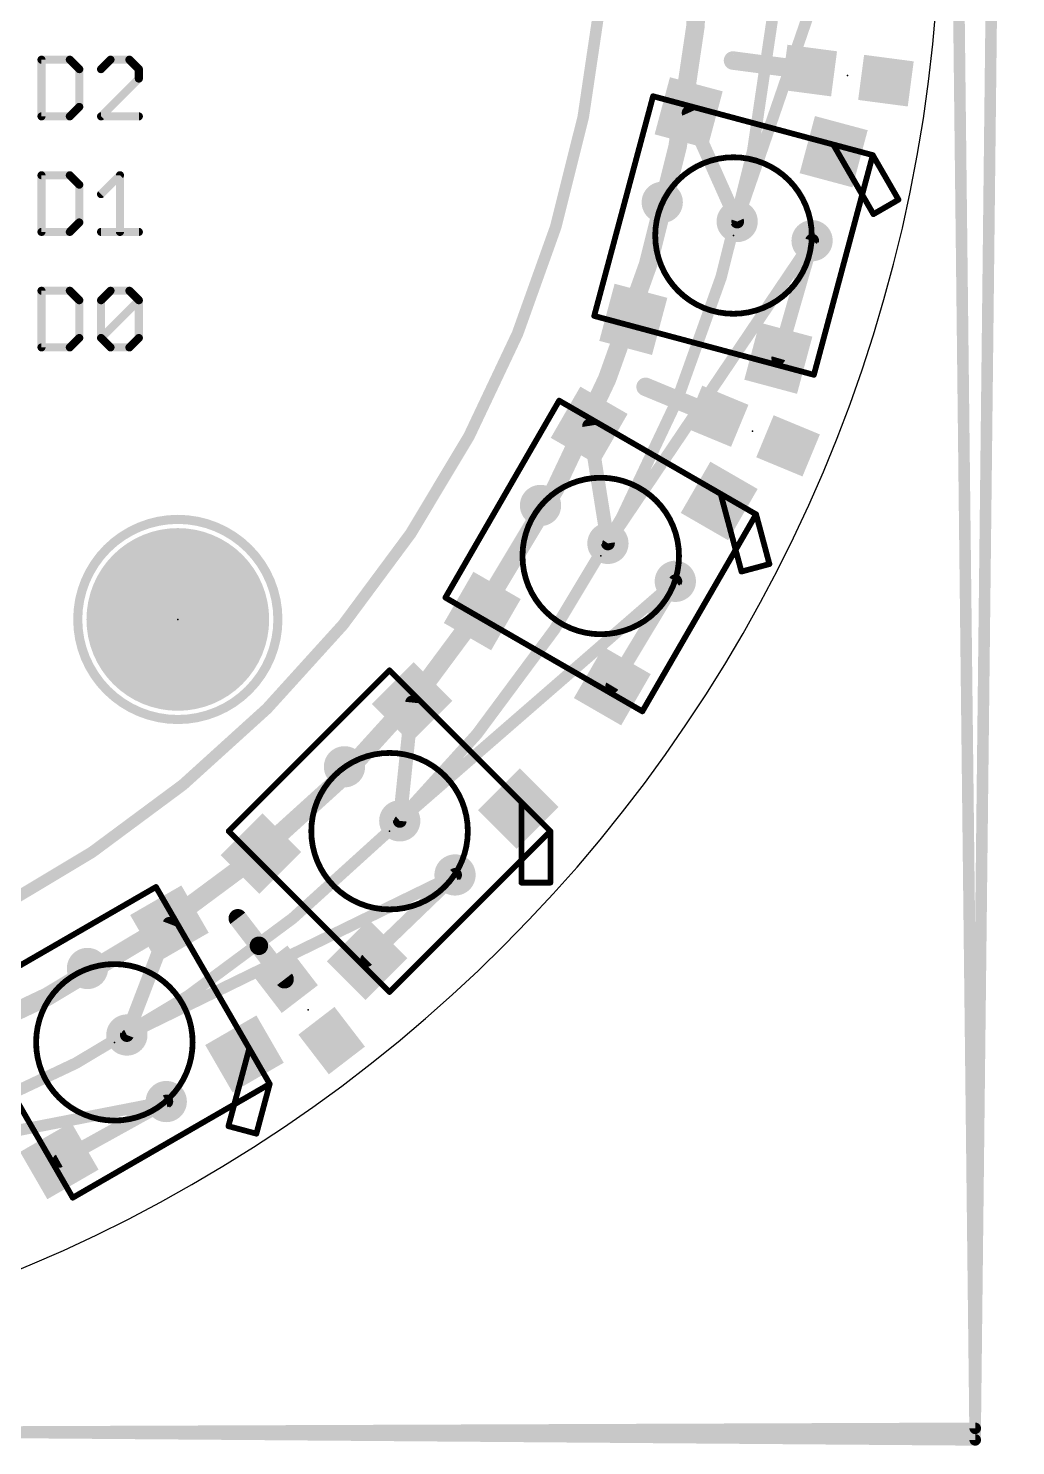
# Model space of a CAD drawing. Extents: x -33.4 to 34.4, y -34.2 to 33.7.
# Drawn here: x 12.71 to 34.42, y -34.16 to -3.01 of the extents above; entities that cross this region are included whole.
import ezdxf

# ---------------------------------------------------------------- set-up
doc = ezdxf.new("R2010")
doc.units = 0
for name, color, linetype in [('1', 12, 'CONTINUOUS'), ('16', 132, 'CONTINUOUS'), ('17', 110, 'CONTINUOUS'), ('18', 110, 'CONTINUOUS'), ('20', 53, 'CONTINUOUS'), ('21', 40, 'CONTINUOUS'), ('23', 40, 'CONTINUOUS')]:
    doc.layers.add(name, color=color, linetype=linetype)

# ---------------------------------------------------------------- blocks, each defined once
blk = doc.blocks.new('RECT')
blk.add_solid([(-0.5, -0.5), (0.5, -0.5), (-0.5, 0.5), (0.5, 0.5)])
blk = doc.blocks.new('ROUNDP')
at = {"const_width": 0.5}
blk.add_lwpolyline([(0, -0.25, 1), (0, 0.25, 1), (0, -0.25)], format="xyb", dxfattribs=at)
blk = doc.blocks.new('ROUNDV')
at = {"const_width": 0.5}
blk.add_lwpolyline([(0, -0.25, 1), (0, 0.25, 1), (0, -0.25)], format="xyb", dxfattribs=at)

msp = doc.modelspace()

# ---------------------------------------------------------------- linework, layer by layer
at = {"layer": '1'}
for points, const_width in [([(33.528, -34.036), (32.766, 32.766)], 0.254), ([(28.2047, -3.7132), (28.9601, -3.8128)], 0.4064), ([(28.9601, -3.8128), (29.8801, -3.9337)], 0.4064), ([(27.229, -4.8631), (28.2956, -7.252)], 0.3048), ([(29.2001, -10.257), (29.9423, -7.6738)], 0.3048), ([(26.2827, -10.8867), (26.9865, -11.1783)], 0.4064), ([(26.9865, -11.1783), (27.8438, -11.5332)], 0.4064), ([(25.0427, -11.7448), (25.4544, -14.3281)], 0.3048), ([(25.5506, -17.4652), (26.9359, -15.162)], 0.3048), ([(21.1495, -17.8261), (20.8785, -20.428)], 0.3048), ([(20.1595, -23.4829), (22.0937, -21.6169)], 0.3048), ([(17.318, -22.5694), (17.782, -23.1739)], 0.4064), ([(15.8152, -22.6927), (14.8801, -25.1358)], 0.3048), ([(17.782, -23.1739), (18.3469, -23.9101)], 0.4064), ([(13.3948, -27.9006), (15.746, -26.5986)], 0.3048), ([(-32.258, -33.528), (33.528, -34.036)], 0.254)]:
    msp.add_lwpolyline(points, dxfattribs=dict(at, const_width=const_width))
for points, const_width in [([(0, -25.4, 0.4142), (25.4, 0)], 0.254), ([(0, -29.2, 0.4142), (29.2, 0)], 0.254), ([(28.2179, -3.6125, 1), (28.1914, -3.814)], 0.2032), ([(28.9733, -3.7121, 1), (28.9468, -3.9135)], 0.2032), ([(28.9468, -3.9135, 1), (28.9733, -3.7121)], 0.2032), ([(29.8669, -4.0345, 1), (29.8933, -3.833)], 0.2032), ([(27.2986, -4.832, 1), (27.1594, -4.8941)], 0.1524), ([(28.226, -7.283, 1), (28.3652, -7.2209)], 0.1524), ([(30.0155, -7.6949, 1), (29.869, -7.6528)], 0.1524), ([(29.1269, -10.236, 1), (29.2734, -10.2781)], 0.1524), ([(26.3215, -10.7928, 1), (26.2438, -10.9806)], 0.2032), ([(27.0253, -11.0844, 1), (26.9476, -11.2722)], 0.2032), ([(26.9476, -11.2722, 1), (27.0254, -11.0844)], 0.2032), ([(27.8049, -11.6271, 1), (27.8827, -11.4393)], 0.2032), ([(25.1179, -11.7328, 1), (24.9674, -11.7568)], 0.1524), ([(25.3791, -14.3401, 1), (25.5296, -14.3161)], 0.1524), ([(27.0012, -15.2013, 1), (26.8706, -15.1227)], 0.1524), ([(25.4853, -17.4259, 1), (25.6159, -17.5044)], 0.1524), ([(21.2253, -17.834, 1), (21.0737, -17.8182)], 0.1524), ([(20.8028, -20.4201, 1), (20.9543, -20.4358)], 0.1524), ([(22.1466, -21.6718, 1), (22.0408, -21.5621)], 0.1524), ([(17.3986, -22.5076, 1), (17.2374, -22.6313)], 0.2032), ([(15.8863, -22.7199, 1), (15.744, -22.6654)], 0.1524), ([(17.8626, -23.1121, 1), (17.7014, -23.2358)], 0.2032), ([(17.7014, -23.2358, 1), (17.8626, -23.1121)], 0.2032), ([(20.1066, -23.4281, 1), (20.2125, -23.5378)], 0.1524), ([(18.2663, -23.9719, 1), (18.4275, -23.8482)], 0.2032), ([(14.8089, -25.1086, 1), (14.9512, -25.1631)], 0.1524), ([(15.7829, -26.6653, 1), (15.7091, -26.532)], 0.1524), ([(13.3579, -27.8339, 1), (13.4318, -27.9672)], 0.1524), ([(33.5275, -34.0995, 1), (33.5285, -33.9725)], 0.127), ([(33.4645, -34.0367, 1), (33.5915, -34.0353)], 0.127)]:
    msp.add_lwpolyline(points, format="xyb", dxfattribs=dict(at, const_width=const_width))
at = {"layer": '16', "const_width": 0.254}
for points in [[(33.528, -33.782), (34.29, 33.528)], [(30.9082, 0.3371), (28.2956, -7.252)], [(29.9423, -7.6738), (25.4544, -14.3281)], [(26.9359, -15.162), (20.8785, -20.428)], [(22.0937, -21.6169), (14.8801, -25.1358)], [(15.746, -26.5986), (7.8674, -28.1305)], [(-33.274, -34.036), (33.528, -33.782)]]:
    msp.add_lwpolyline(points, dxfattribs=at)
at = {"layer": '16'}
for points, const_width in [([(0.3, -27.5085, 0.4142), (27.5085, -0.3)], 0.4064), ([(28.2356, -7.2313, 1), (28.3556, -7.2726)], 0.127), ([(29.9949, -7.7094, 1), (29.8896, -7.6383)], 0.127), ([(25.4017, -14.2926, 1), (25.507, -14.3636)], 0.127), ([(26.9776, -15.2099, 1), (26.8943, -15.1141)], 0.127), ([(20.8369, -20.38, 1), (20.9202, -20.4759)], 0.127), ([(22.1215, -21.674, 1), (22.0658, -21.5599)], 0.127), ([(14.8522, -25.0788, 1), (14.9079, -25.1929)], 0.127), ([(15.7581, -26.661, 1), (15.7338, -26.5363)], 0.127), ([(33.4645, -33.7813, 1), (33.5915, -33.7827)], 0.127), ([(33.5282, -33.8455, 1), (33.5278, -33.7185)], 0.127)]:
    msp.add_lwpolyline(points, format="xyb", dxfattribs=dict(at, const_width=const_width))
at = {"layer": '20'}
msp.add_arc((0, 0), 32.766, 270, 0, dxfattribs=at)
at = {"layer": '21'}
for points, const_width in [([(13.0032, -3.6946), (13.0032, -4.9403)], 0.1778), ([(13.626, -3.6946), (13.0032, -3.6946)], 0.1778), ([(13.8336, -3.9022), (13.626, -3.6946)], 0.1778), ([(14.5205, -3.6946), (14.3129, -3.9022)], 0.1778), ([(14.9357, -3.6946), (14.5205, -3.6946)], 0.1778), ([(15.1433, -3.9022), (14.9357, -3.6946)], 0.1778), ([(13.8336, -4.7327), (13.8336, -3.9022)], 0.1778), ([(14.3129, -4.9403), (15.1433, -4.1099)], 0.1778), ([(15.1433, -4.1099), (15.1433, -3.9022)], 0.1778), ([(13.626, -4.9403), (13.8336, -4.7327)], 0.1778), ([(25.1527, -9.3278), (26.4468, -4.4982)], 0.127), ([(26.4468, -4.4982), (30.4071, -5.5594)], 0.127), ([(13.0032, -4.9403), (13.626, -4.9403)], 0.1778), ([(15.1433, -4.9403), (14.3129, -4.9403)], 0.1778), ([(30.4071, -5.5594), (31.2764, -5.7923)], 0.127), ([(30.4071, -5.5594), (31.0435, -6.6616)], 0.127), ([(31.2764, -5.7923), (31.0435, -6.6616)], 0.127), ([(31.8421, -6.7721), (31.2764, -5.7923)], 0.127), ([(13.0032, -6.2346), (13.0032, -7.4803)], 0.1778), ([(13.626, -6.2346), (13.0032, -6.2346)], 0.1778), ([(13.8336, -6.4422), (13.626, -6.2346)], 0.1778), ([(14.3129, -6.6499), (14.7281, -6.2346)], 0.1778), ([(14.7281, -6.2346), (14.7281, -7.4803)], 0.1778), ([(13.8336, -7.2727), (13.8336, -6.4422)], 0.1778), ([(31.0435, -6.6616), (29.9823, -10.6219)], 0.127), ([(31.0435, -6.6616), (31.291, -7.0903)], 0.127), ([(31.291, -7.0903), (31.8421, -6.7721)], 0.127), ([(13.0032, -7.4803), (13.626, -7.4803)], 0.1778), ([(13.626, -7.4803), (13.8336, -7.2727)], 0.1778), ([(14.3129, -7.4803), (15.1433, -7.4803)], 0.1778), ([(13.0032, -8.7746), (13.0032, -10.0203)], 0.1778), ([(13.626, -8.7746), (13.0032, -8.7746)], 0.1778), ([(13.8336, -8.9822), (13.626, -8.7746)], 0.1778), ([(14.3129, -8.9822), (14.5205, -8.7746)], 0.1778), ([(14.5205, -8.7746), (14.9357, -8.7746)], 0.1778), ([(14.9357, -8.7746), (15.1433, -8.9822)], 0.1778), ([(13.8336, -9.8127), (13.8336, -8.9822)], 0.1778), ([(14.3129, -9.8127), (14.3129, -8.9822)], 0.1778), ([(14.3129, -9.8127), (15.1433, -8.9822)], 0.1778), ([(15.1433, -8.9822), (15.1433, -9.8127)], 0.1778), ([(29.9823, -10.6219), (25.1527, -9.3278)], 0.127), ([(13.0032, -10.0203), (13.626, -10.0203)], 0.1778), ([(13.626, -10.0203), (13.8336, -9.8127)], 0.1778), ([(14.5205, -10.0203), (14.3129, -9.8127)], 0.1778), ([(14.9357, -10.0203), (14.5205, -10.0203)], 0.1778), ([(15.1433, -9.8127), (14.9357, -10.0203)], 0.1778), ([(21.8816, -15.5201), (24.3816, -11.1899)], 0.127), ([(24.3816, -11.1899), (27.9323, -13.2399)], 0.127), ([(27.9323, -13.2399), (28.7117, -13.6899)], 0.127), ([(27.9323, -13.2399), (28.2617, -14.4694)], 0.127), ([(28.7117, -13.6899), (28.2617, -14.4694)], 0.127), ([(29.0045, -14.7828), (28.7117, -13.6899)], 0.127), ([(28.2617, -14.4694), (26.2117, -18.0201)], 0.127), ([(28.2617, -14.4694), (28.3898, -14.9475)], 0.127), ([(28.3898, -14.9475), (29.0045, -14.7828)], 0.127), ([(26.2117, -18.0201), (21.8816, -15.5201)], 0.127), ([(17.119, -20.6545), (20.6545, -17.119)], 0.127), ([(20.6545, -17.119), (23.5537, -20.0181)], 0.127), ([(23.5537, -20.0181), (24.19, -20.6545)], 0.127), ([(23.5537, -20.0181), (23.5537, -21.2909)], 0.127), ([(20.6545, -24.19), (17.119, -20.6545)], 0.127), ([(24.19, -20.6545), (23.5537, -21.2909)], 0.127), ([(24.19, -21.7859), (24.19, -20.6545)], 0.127), ([(23.5537, -21.2909), (20.6545, -24.19)], 0.127), ([(23.5537, -21.2909), (23.5537, -21.7859)], 0.127), ([(23.5537, -21.7859), (24.19, -21.7859)], 0.127), ([(11.1899, -24.3816), (15.5201, -21.8816)], 0.127), ([(15.5201, -21.8816), (17.5701, -25.4323)], 0.127), ([(13.6899, -28.7117), (11.1899, -24.3816)], 0.127), ([(17.5701, -25.4323), (17.2406, -26.6617)], 0.127), ([(17.5701, -25.4323), (18.0201, -26.2117)], 0.127), ([(18.0201, -26.2117), (17.2406, -26.6617)], 0.127), ([(17.7272, -27.3045), (18.0201, -26.2117)], 0.127), ([(17.2406, -26.6617), (13.6899, -28.7117)], 0.127), ([(17.2406, -26.6617), (17.1125, -27.1398)], 0.127), ([(17.1125, -27.1398), (17.7272, -27.3045)], 0.127)]:
    msp.add_lwpolyline(points, dxfattribs=dict(at, const_width=const_width))
for points, const_width in [([(13.0476, -3.6946, 1), (12.9587, -3.6946)], 0.0889), ([(13.0032, -3.6502, 1), (13.0032, -3.7391)], 0.0889), ([(13.6574, -3.6632, 1), (13.5946, -3.7261)], 0.0889), ([(13.626, -3.7391, 1), (13.626, -3.6502)], 0.0889), ([(14.5205, -3.6502, 1), (14.5205, -3.7391)], 0.0889), ([(14.5519, -3.7261, 1), (14.4891, -3.6632)], 0.0889), ([(14.9672, -3.6632, 1), (14.9043, -3.7261)], 0.0889), ([(14.9357, -3.7391, 1), (14.9357, -3.6502)], 0.0889), ([(13.8781, -3.9022, 1), (13.7892, -3.9022)], 0.0889), ([(13.8022, -3.9337, 1), (13.865, -3.8708)], 0.0889), ([(14.2815, -3.8708, 1), (14.3443, -3.9337)], 0.0889), ([(15.1878, -3.9022, 1), (15.0989, -3.9022)], 0.0889), ([(15.1119, -3.9337, 1), (15.1748, -3.8708)], 0.0889), ([(15.1748, -4.1413, 1), (15.1119, -4.0784)], 0.0889), ([(15.0989, -4.1099, 1), (15.1878, -4.1099)], 0.0889), ([(13.865, -4.7641, 1), (13.8022, -4.7013)], 0.0889), ([(26.455, -4.4675, 1), (26.4386, -4.5289)], 0.0635), ([(26.4775, -4.5064, 1), (26.4161, -4.49)], 0.0635), ([(13.0032, -4.8959, 1), (13.0032, -4.9848)], 0.0889), ([(12.9587, -4.9403, 1), (13.0476, -4.9403)], 0.0889), ([(13.5946, -4.9089, 1), (13.6574, -4.9717)], 0.0889), ([(13.626, -4.9848, 1), (13.626, -4.8959)], 0.0889), ([(13.7892, -4.7327, 1), (13.8781, -4.7327)], 0.0889), ([(14.3129, -4.8959, 1), (14.3129, -4.9848)], 0.0889), ([(14.2815, -4.9089, 1), (14.3443, -4.9717)], 0.0889), ([(15.1433, -4.9848, 1), (15.1433, -4.8959)], 0.0889), ([(30.4153, -5.5287, 1), (30.3989, -5.59)], 0.0635), ([(30.4346, -5.5435, 1), (30.3796, -5.5752)], 0.0635), ([(30.3989, -5.59, 1), (30.4153, -5.5287)], 0.0635), ([(28.2146, -9.2805, 1), (28.2146, -5.8396, 1), (28.2146, -9.2805)], 0.127), ([(31.3039, -5.7764, 1), (31.2489, -5.8082)], 0.0635), ([(31.3071, -5.8005, 1), (31.2458, -5.7841)], 0.0635), ([(31.2682, -5.823, 1), (31.2847, -5.7616)], 0.0635), ([(13.0476, -6.2346, 1), (12.9587, -6.2346)], 0.0889), ([(13.0032, -6.1902, 1), (13.0032, -6.2791)], 0.0889), ([(13.6574, -6.2032, 1), (13.5946, -6.2661)], 0.0889), ([(13.626, -6.2791, 1), (13.626, -6.1902)], 0.0889), ([(14.7726, -6.2346, 1), (14.6837, -6.2346)], 0.0889), ([(14.7595, -6.2661, 1), (14.6967, -6.2032)], 0.0889), ([(13.8781, -6.4422, 1), (13.7892, -6.4422)], 0.0889), ([(13.8022, -6.4737, 1), (13.865, -6.4108)], 0.0889), ([(14.2815, -6.6184, 1), (14.3443, -6.6813)], 0.0889), ([(31.071, -6.6457, 1), (31.016, -6.6775)], 0.0635), ([(31.0128, -6.6534, 1), (31.0742, -6.6698)], 0.0635), ([(31.0742, -6.6698, 1), (31.0128, -6.6534)], 0.0635), ([(31.016, -6.6775, 1), (31.071, -6.6457)], 0.0635), ([(31.8146, -6.788, 1), (31.8696, -6.7562)], 0.0635), ([(31.858, -6.7996, 1), (31.8262, -6.7446)], 0.0635), ([(31.2751, -7.0628, 1), (31.3069, -7.1178)], 0.0635), ([(31.2635, -7.1062, 1), (31.3185, -7.0744)], 0.0635), ([(13.0032, -7.4359, 1), (13.0032, -7.5248)], 0.0889), ([(12.9587, -7.4803, 1), (13.0476, -7.4803)], 0.0889), ([(13.5946, -7.4489, 1), (13.6574, -7.5117)], 0.0889), ([(13.626, -7.5248, 1), (13.626, -7.4359)], 0.0889), ([(13.7892, -7.2727, 1), (13.8781, -7.2727)], 0.0889), ([(13.865, -7.3041, 1), (13.8022, -7.2413)], 0.0889), ([(14.3129, -7.4359, 1), (14.3129, -7.5248)], 0.0889), ([(14.6837, -7.4803, 1), (14.7726, -7.4803)], 0.0889), ([(15.1433, -7.5248, 1), (15.1433, -7.4359)], 0.0889), ([(13.0476, -8.7746, 1), (12.9587, -8.7746)], 0.0889), ([(13.0032, -8.7302, 1), (13.0032, -8.8191)], 0.0889), ([(13.6574, -8.7432, 1), (13.5946, -8.8061)], 0.0889), ([(13.626, -8.8191, 1), (13.626, -8.7302)], 0.0889), ([(14.5205, -8.7302, 1), (14.5205, -8.8191)], 0.0889), ([(14.5519, -8.8061, 1), (14.4891, -8.7432)], 0.0889), ([(14.9672, -8.7432, 1), (14.9043, -8.8061)], 0.0889), ([(14.9357, -8.8191, 1), (14.9357, -8.7302)], 0.0889), ([(13.8781, -8.9822, 1), (13.7892, -8.9822)], 0.0889), ([(13.8022, -9.0137, 1), (13.865, -8.9508)], 0.0889), ([(14.2815, -8.9508, 1), (14.3443, -9.0137)], 0.0889), ([(14.3574, -8.9822, 1), (14.2685, -8.9822)], 0.0889), ([(15.1878, -8.9822, 1), (15.0989, -8.9822)], 0.0889), ([(15.1748, -9.0137, 1), (15.1119, -8.9508)], 0.0889), ([(15.1119, -9.0137, 1), (15.1748, -8.9508)], 0.0889), ([(25.1609, -9.2972, 1), (25.1445, -9.3585)], 0.0635), ([(25.122, -9.3196, 1), (25.1834, -9.336)], 0.0635), ([(13.0032, -9.9759, 1), (13.0032, -10.0648)], 0.0889), ([(13.5946, -9.9889, 1), (13.6574, -10.0517)], 0.0889), ([(13.626, -10.0648, 1), (13.626, -9.9759)], 0.0889), ([(13.7892, -9.8127, 1), (13.8781, -9.8127)], 0.0889), ([(13.865, -9.8441, 1), (13.8022, -9.7813)], 0.0889), ([(14.3443, -9.7813, 1), (14.2815, -9.8441)], 0.0889), ([(14.2815, -9.7813, 1), (14.3443, -9.8441)], 0.0889), ([(14.2685, -9.8127, 1), (14.3574, -9.8127)], 0.0889), ([(14.5205, -9.9759, 1), (14.5205, -10.0648)], 0.0889), ([(14.4891, -10.0517, 1), (14.5519, -9.9889)], 0.0889), ([(14.9043, -9.9889, 1), (14.9672, -10.0517)], 0.0889), ([(14.9357, -10.0648, 1), (14.9357, -9.9759)], 0.0889), ([(15.0989, -9.8127, 1), (15.1878, -9.8127)], 0.0889), ([(15.1748, -9.8441, 1), (15.1119, -9.7813)], 0.0889), ([(12.9587, -10.0203, 1), (13.0476, -10.0203)], 0.0889), ([(29.9517, -10.6137, 1), (30.013, -10.6301)], 0.0635), ([(29.9741, -10.6526, 1), (29.9906, -10.5912)], 0.0635), ([(24.3974, -11.1624, 1), (24.3657, -11.2174)], 0.0635), ([(24.4091, -11.2058, 1), (24.3541, -11.1741)], 0.0635), ([(25.2966, -16.3255, 1), (25.2966, -12.8845, 1), (25.2966, -16.3255)], 0.127), ([(27.9481, -13.2124, 1), (27.9164, -13.2674)], 0.0635), ([(27.9629, -13.2317, 1), (27.9016, -13.2482)], 0.0635), ([(27.9164, -13.2674, 1), (27.9481, -13.2124)], 0.0635), ([(16, -18.2, 1), (16, -13.8, 1), (16, -18.2)], 0.2), ([(28.7424, -13.6817, 1), (28.681, -13.6982)], 0.0635), ([(28.7392, -13.7058, 1), (28.6842, -13.6741)], 0.0635), ([(28.6958, -13.7174, 1), (28.7276, -13.6624)], 0.0635), ([(28.2924, -14.4611, 1), (28.231, -14.4776)], 0.0635), ([(28.2342, -14.4535, 1), (28.2892, -14.4852)], 0.0635), ([(28.231, -14.4776, 1), (28.2924, -14.4611)], 0.0635), ([(28.2892, -14.4852, 1), (28.2342, -14.4535)], 0.0635), ([(28.3816, -14.9168, 1), (28.398, -14.9781)], 0.0635), ([(28.3591, -14.9557, 1), (28.4205, -14.9392)], 0.0635), ([(28.9738, -14.791, 1), (29.0352, -14.7745)], 0.0635), ([(29.0127, -14.8134, 1), (28.9963, -14.7521)], 0.0635), ([(21.8974, -15.4926, 1), (21.8657, -15.5476)], 0.0635), ([(21.8541, -15.5042, 1), (21.9091, -15.5359)], 0.0635), ([(20.677, -17.0965, 1), (20.6321, -17.1414)], 0.0635), ([(20.677, -17.1414, 1), (20.6321, -17.0965)], 0.0635), ([(26.1842, -18.0042, 1), (26.2392, -18.0359)], 0.0635), ([(26.1958, -18.0476, 1), (26.2276, -17.9926)], 0.0635), ([(20.6545, -22.375, 1), (20.6545, -18.9341, 1), (20.6545, -22.375)], 0.127), ([(23.5854, -20.0181, 1), (23.5219, -20.0181)], 0.0635), ([(23.5761, -19.9957, 1), (23.5312, -20.0406)], 0.0635), ([(23.5312, -20.0406, 1), (23.5761, -19.9957)], 0.0635), ([(17.1414, -20.6321, 1), (17.0965, -20.677)], 0.0635), ([(17.0965, -20.6321, 1), (17.1414, -20.677)], 0.0635), ([(24.2218, -20.6545, 1), (24.1583, -20.6545)], 0.0635), ([(24.2125, -20.677, 1), (24.1676, -20.6321)], 0.0635), ([(24.1676, -20.677, 1), (24.2125, -20.6321)], 0.0635), ([(23.5854, -21.2909, 1), (23.5219, -21.2909)], 0.0635), ([(23.5219, -21.2909, 1), (23.5854, -21.2909)], 0.0635), ([(23.5312, -21.2685, 1), (23.5761, -21.3134)], 0.0635), ([(23.5761, -21.3134, 1), (23.5312, -21.2685)], 0.0635), ([(23.5219, -21.7859, 1), (23.5854, -21.7859)], 0.0635), ([(23.5537, -21.7541, 1), (23.5537, -21.8176)], 0.0635), ([(24.1583, -21.7859, 1), (24.2218, -21.7859)], 0.0635), ([(24.19, -21.8176, 1), (24.19, -21.7541)], 0.0635), ([(15.5476, -21.8657, 1), (15.4926, -21.8974)], 0.0635), ([(15.5359, -21.9091, 1), (15.5042, -21.8541)], 0.0635), ([(14.605, -27.0171, 1), (14.605, -23.5762, 1), (14.605, -27.0171)], 0.127), ([(20.6321, -24.1676, 1), (20.677, -24.2125)], 0.0635), ([(20.6321, -24.2125, 1), (20.677, -24.1676)], 0.0635), ([(17.5976, -25.4164, 1), (17.5426, -25.4481)], 0.0635), ([(17.6007, -25.4405, 1), (17.5394, -25.424)], 0.0635), ([(17.5426, -25.4481, 1), (17.5976, -25.4164)], 0.0635), ([(18.0507, -26.2199, 1), (17.9894, -26.2035)], 0.0635), ([(17.9926, -26.2276, 1), (18.0476, -26.1958)], 0.0635), ([(18.0359, -26.2392, 1), (18.0042, -26.1842)], 0.0635), ([(17.2248, -26.6342, 1), (17.2565, -26.6892)], 0.0635), ([(17.21, -26.6535, 1), (17.2713, -26.6699)], 0.0635), ([(17.2713, -26.6699, 1), (17.21, -26.6535)], 0.0635), ([(17.2565, -26.6892, 1), (17.2248, -26.6342)], 0.0635), ([(17.1207, -27.1091, 1), (17.1043, -27.1705)], 0.0635), ([(17.0819, -27.1316, 1), (17.1432, -27.148)], 0.0635), ([(17.6966, -27.2963, 1), (17.7579, -27.3127)], 0.0635), ([(17.719, -27.3352, 1), (17.7355, -27.2738)], 0.0635), ([(13.6741, -28.6842, 1), (13.7058, -28.7392)], 0.0635), ([(13.6624, -28.7276, 1), (13.7174, -28.6958)], 0.0635)]:
    msp.add_lwpolyline(points, format="xyb", dxfattribs=dict(at, const_width=const_width))
at = {"layer": '23'}
for p in [(30.7228, -4.0447), (28.2146, -7.5601), (28.6291, -11.8585), (25.2966, -14.605), (16, -16), (20.6545, -20.6545), (18.8643, -24.5844), (14.605, -25.2966)]:
    msp.add_point(p, dxfattribs=at)

# ---------------------------------------------------------------- block references
at = {"layer": '1', "xscale": 1.1}
for p, rotation in [((29.8801, -3.9337), 352.5), ((31.5656, -4.1556), 352.5), ((27.8438, -11.5332), 337.5), ((29.4144, -12.1838), 337.5), ((18.3469, -23.9101), 307.5), ((19.3818, -25.2588), 307.5)]:
    msp.add_blockref('RECT', p, dxfattribs=dict(at, rotation=rotation))
at = {"layer": '1', "xscale": 1.3, "yscale": 1.2}
for p, rotation in [((27.229, -4.8631), 75), ((30.4166, -5.7172), 75), ((26.0126, -9.4029), 75), ((29.2001, -10.257), 75), ((25.0427, -11.7448), 60), ((27.9006, -13.3948), 60), ((22.6927, -15.8152), 60), ((25.5506, -17.4652), 60), ((21.1495, -17.8261), 45), ((23.4829, -20.1595), 45), ((17.8261, -21.1495), 45), ((15.8152, -22.6927), 30), ((20.1595, -23.4829), 45), ((17.4652, -25.5506), 30), ((13.3948, -27.9006), 30)]:
    msp.add_blockref('RECT', p, dxfattribs=dict(at, rotation=rotation))
at = {"layer": '17', "xscale": 4.016, "yscale": 4.016}
msp.add_blockref('ROUNDP', (16, -16), dxfattribs=at)
msp.add_blockref('ROUNDP', (16, -16), dxfattribs=at)
at = {"layer": '18', "xscale": 0.9064, "yscale": 0.9064}
for p in [(26.6487, -6.8298), (26.6487, -6.8298), (28.2956, -7.252), (28.2956, -7.252), (29.9423, -7.6738), (29.9423, -7.6738), (23.973, -13.4943), (23.973, -13.4943), (25.4544, -14.3281), (25.4544, -14.3281), (26.9359, -15.162), (26.9359, -15.162), (19.6637, -19.2392), (19.6637, -19.2392), (20.8785, -20.428), (20.8785, -20.428), (22.0937, -21.6169), (22.0937, -21.6169), (14.0139, -23.6728), (14.0139, -23.6728), (14.8801, -25.1358), (14.8801, -25.1358), (15.746, -26.5986), (15.746, -26.5986)]:
    msp.add_blockref('ROUNDV', p, dxfattribs=at)

doc.saveas('drawing.dxf')
